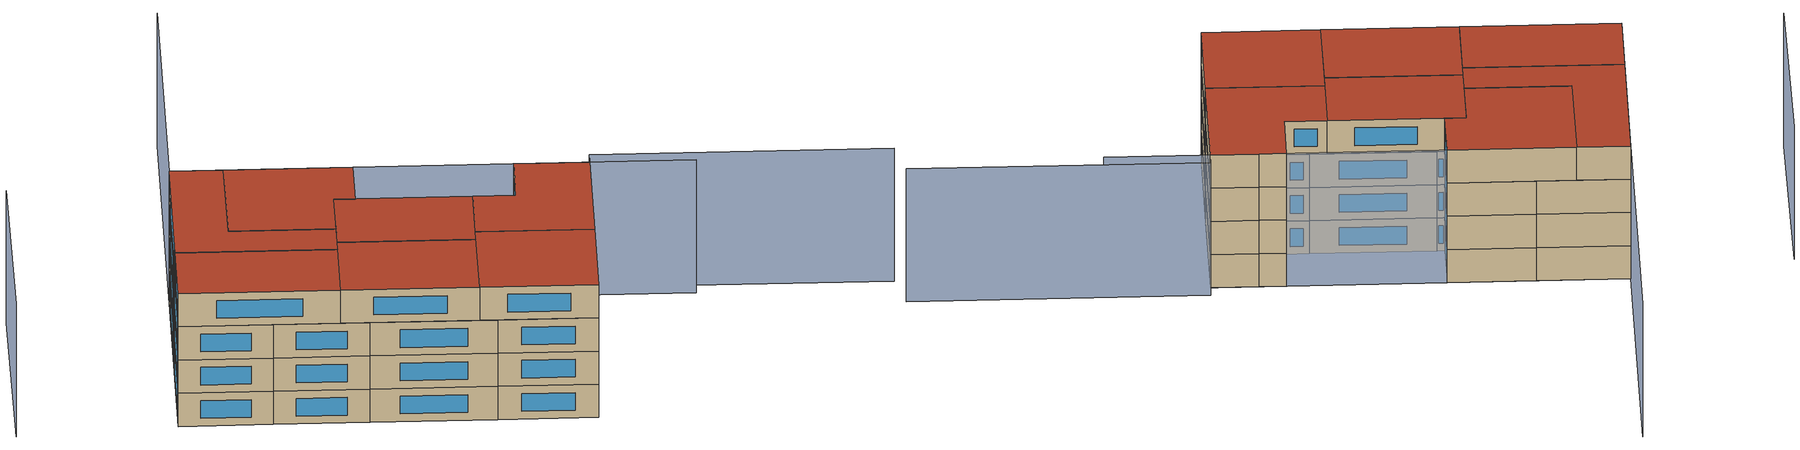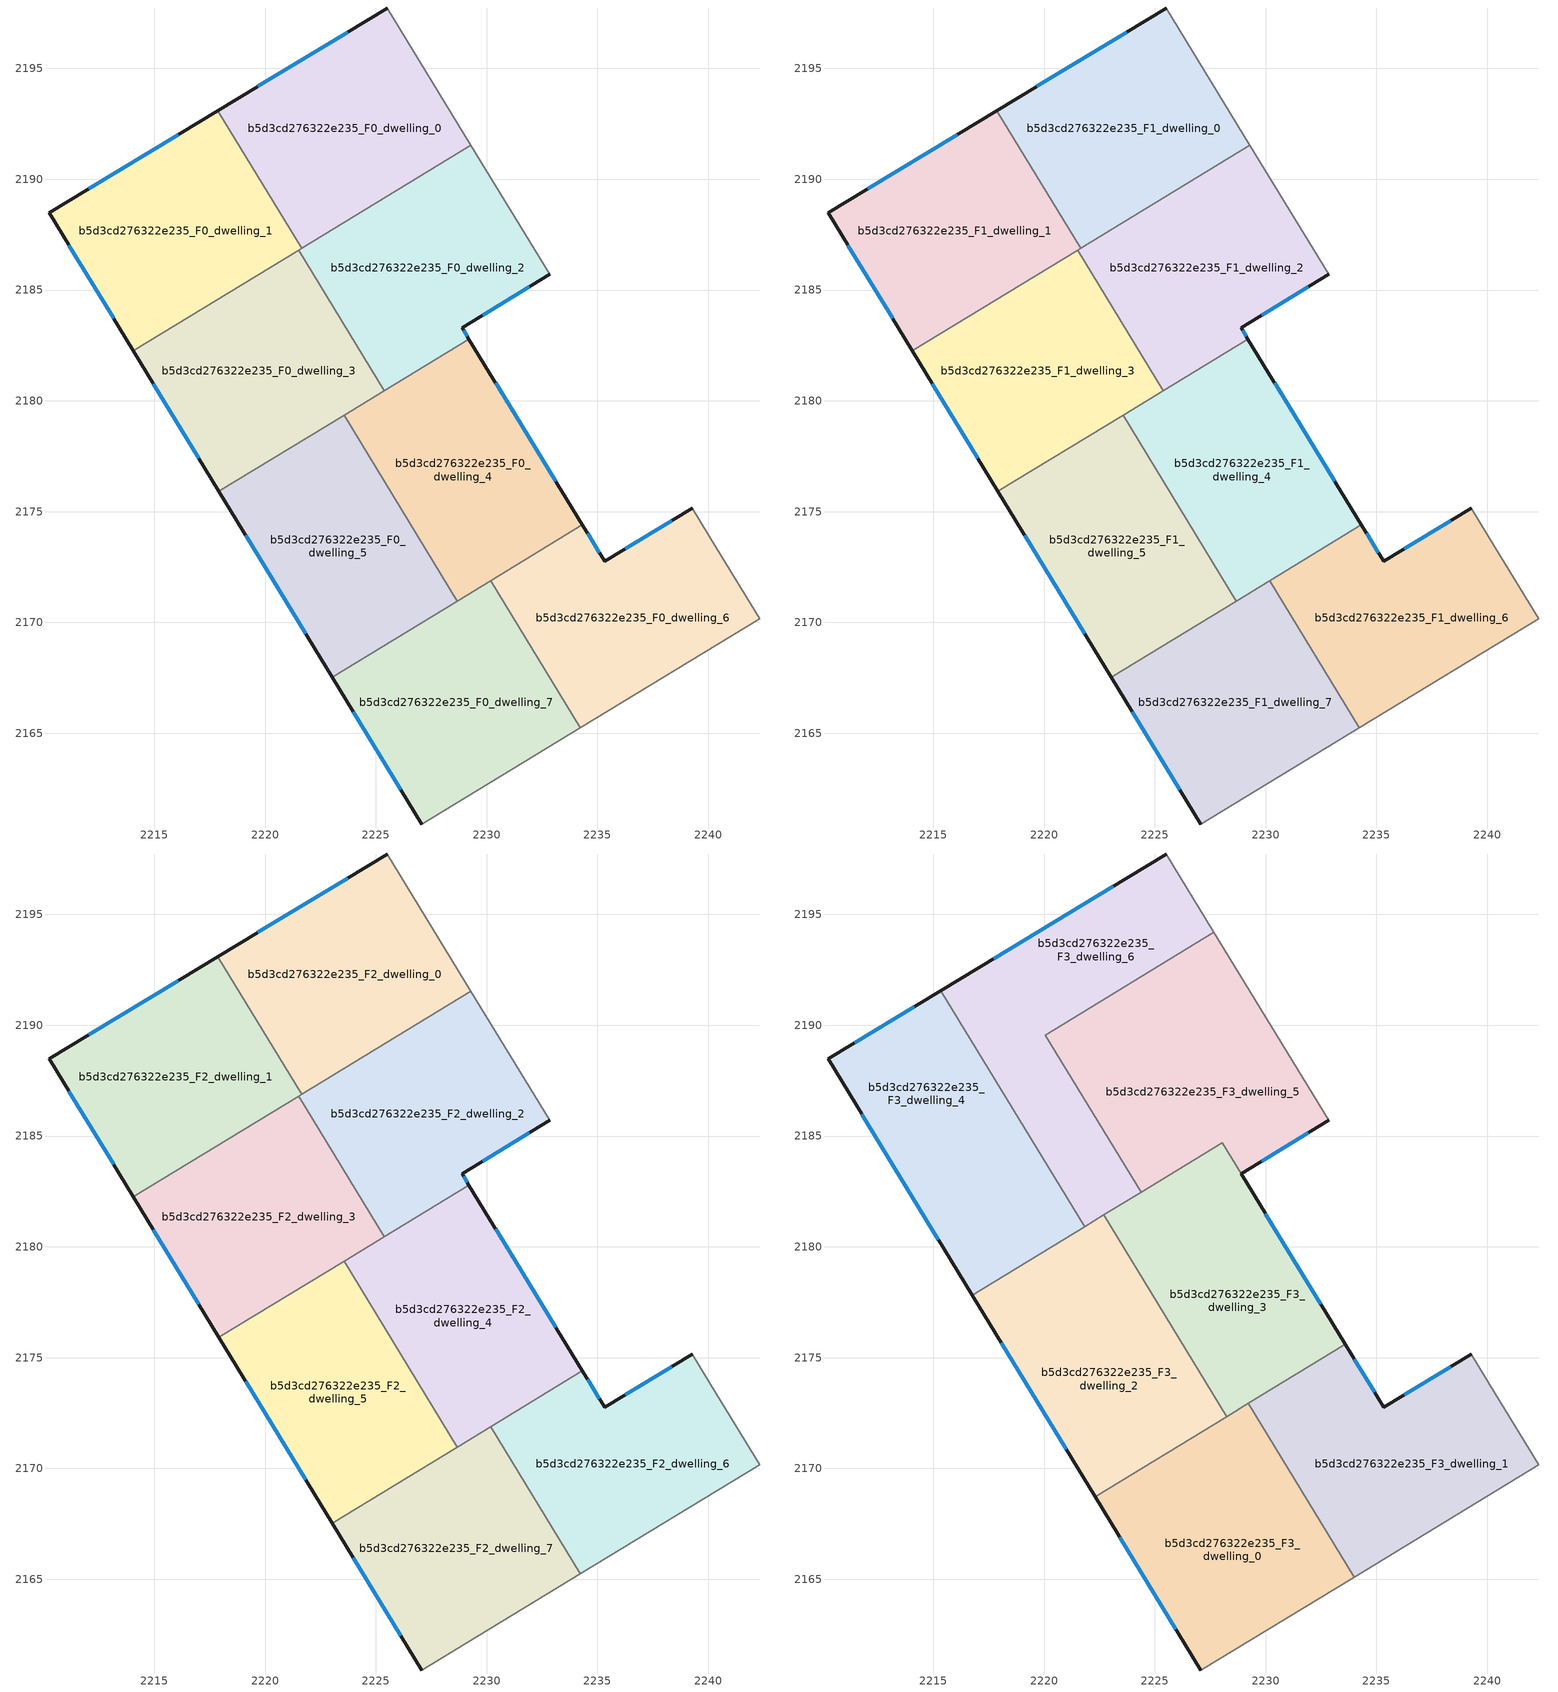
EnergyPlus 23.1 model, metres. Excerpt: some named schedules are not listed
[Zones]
b5d3cd276322e235_F0_dwelling_0
 floor ground (EU_floor_Construction): 2225.52,2197.73 2229.29,2191.54 2221.66,2186.89 2217.88,2193.1 z0
 wall outside (EU_wall_Construction): 2225.52,2197.73 2217.88,2193.1 z0:3
 wall adiabatic (EU_wall_Construction): 2229.29,2191.54 2225.52,2197.73 z0:3
 wall to b5d3cd276322e235_F0_dwelling_1 (EU_wall_Construction): 2217.88,2193.1 2221.66,2186.89 z0:3
 wall to b5d3cd276322e235_F0_dwelling_2 (EU_wall_Construction): 2221.66,2186.89 2229.29,2191.54 z0:3
 window (EU_Window_Construction): 2223.72,2196.64 2219.67,2194.19 z0.7:2.3
b5d3cd276322e235_F0_dwelling_1
 floor ground (EU_floor_Construction): 2217.88,2193.1 2221.66,2186.89 2214.06,2182.25 2210.26,2188.49 z0
 wall outside (EU_wall_Construction): 2217.88,2193.1 2210.26,2188.49 2214.06,2182.25 z0:3
 wall to b5d3cd276322e235_F0_dwelling_3 (EU_wall_Construction): 2214.06,2182.25 2221.52,2186.8 z0:3
 wall to b5d3cd276322e235_F0_dwelling_2 (EU_wall_Construction): 2221.52,2186.8 2221.66,2186.89 z0:3
 window (EU_Window_Construction): 2211.15,2187.02 2213.17,2183.72 / 2216.09,2192.02 2212.05,2189.57 z0.7:2.3
b5d3cd276322e235_F0_dwelling_2
 floor ground (EU_floor_Construction): 2229.29,2191.54 2232.85,2185.7 2228.89,2183.3 2229.21,2182.79 2225.38,2180.46 2221.52,2186.8 z0
 wall outside (EU_wall_Construction): 2229.21,2182.79 2228.89,2183.3 2232.85,2185.7 z0:3
 wall adiabatic (EU_wall_Construction): 2232.85,2185.7 2229.29,2191.54 z0:3
 wall to b5d3cd276322e235_F0_dwelling_3 (EU_wall_Construction): 2221.52,2186.8 2225.38,2180.46 z0:3
 wall to b5d3cd276322e235_F0_dwelling_4 (EU_wall_Construction): 2225.38,2180.46 2229.21,2182.79 z0:3
 window (EU_Window_Construction): 2229.82,2183.86 2231.92,2185.14 / 2229.13,2182.91 2228.96,2183.18 z0.7:2.3
b5d3cd276322e235_F0_dwelling_3
 floor ground (EU_floor_Construction): 2221.52,2186.8 2225.38,2180.46 2217.92,2175.91 2214.06,2182.25 z0
 wall outside (EU_wall_Construction): 2214.06,2182.25 2217.92,2175.91 z0:3
 wall to b5d3cd276322e235_F0_dwelling_5 (EU_wall_Construction): 2217.92,2175.91 2223.57,2179.35 z0:3
 wall to b5d3cd276322e235_F0_dwelling_4 (EU_wall_Construction): 2223.57,2179.35 2225.38,2180.46 z0:3
 window (EU_Window_Construction): 2214.97,2180.76 2217.02,2177.4 z0.7:2.3
b5d3cd276322e235_F0_dwelling_4
 floor ground (EU_floor_Construction): 2229.21,2182.79 2234.32,2174.4 2228.68,2170.96 2223.57,2179.35 z0
 wall outside (EU_wall_Construction): 2234.32,2174.4 2229.21,2182.79 z0:3
 wall to b5d3cd276322e235_F0_dwelling_5 (EU_wall_Construction): 2223.57,2179.35 2228.68,2170.96 z0:3
 wall to b5d3cd276322e235_F0_dwelling_6 (EU_wall_Construction): 2230.18,2171.88 2234.32,2174.4 z0:3
 wall to b5d3cd276322e235_F0_dwelling_7 (EU_wall_Construction): 2228.68,2170.96 2230.18,2171.88 z0:3
 window (EU_Window_Construction): 2233.12,2176.37 2230.41,2180.82 z0.7:2.3
b5d3cd276322e235_F0_dwelling_5
 floor ground (EU_floor_Construction): 2223.57,2179.35 2228.68,2170.96 2223.04,2167.52 2217.92,2175.91 z0
 wall outside (EU_wall_Construction): 2217.92,2175.91 2223.04,2167.52 z0:3
 wall to b5d3cd276322e235_F0_dwelling_7 (EU_wall_Construction): 2223.04,2167.52 2228.68,2170.96 z0:3
 window (EU_Window_Construction): 2219.12,2173.94 2221.84,2169.49 z0.7:2.3
b5d3cd276322e235_F0_dwelling_6
 floor ground (EU_floor_Construction): 2240.37,2173.38 2242.33,2170.16 2234.22,2165.24 2230.18,2171.88 2234.32,2174.4 2235.32,2172.77 2239.28,2175.16 z0
 wall outside (EU_wall_Construction): 2239.28,2175.16 2235.32,2172.77 2234.32,2174.4 z0:3
 wall adiabatic (EU_wall_Construction): 2234.22,2165.24 2242.33,2170.16 2240.37,2173.38 2239.28,2175.16 z0:3
 wall to b5d3cd276322e235_F0_dwelling_7 (EU_wall_Construction): 2230.18,2171.88 2234.22,2165.24 z0:3
 window (EU_Window_Construction): 2235.09,2173.15 2234.56,2174.02 / 2238.35,2174.6 2236.25,2173.33 z0.7:2.3
b5d3cd276322e235_F0_dwelling_7
 floor ground (EU_floor_Construction): 2230.18,2171.88 2234.22,2165.24 2227.07,2160.91 2223.04,2167.52 z0
 wall outside (EU_wall_Construction): 2223.04,2167.52 2227.07,2160.91 z0:3
 wall adiabatic (EU_wall_Construction): 2227.07,2160.91 2234.22,2165.24 z0:3
 window (EU_Window_Construction): 2223.98,2165.97 2226.12,2162.46 z0.7:2.3
b5d3cd276322e235_F1_dwelling_0
 floor to b5d3cd276322e235_F0_dwelling_0 (EU_floor_Construction): 2225.52,2197.73 2229.29,2191.54 2221.66,2186.89 2217.88,2193.1 z3
 wall outside (EU_wall_Construction): 2225.52,2197.73 2217.88,2193.1 z3:6
 wall adiabatic (EU_wall_Construction): 2229.29,2191.54 2225.52,2197.73 z3:6
 wall to b5d3cd276322e235_F1_dwelling_1 (EU_wall_Construction): 2217.88,2193.1 2221.66,2186.89 z3:6
 wall to b5d3cd276322e235_F1_dwelling_2 (EU_wall_Construction): 2221.66,2186.89 2229.29,2191.54 z3:6
 window (EU_Window_Construction): 2223.72,2196.64 2219.67,2194.19 z3.7:5.3
b5d3cd276322e235_F1_dwelling_1
 floor to b5d3cd276322e235_F0_dwelling_1 (EU_floor_Construction): 2217.88,2193.1 2221.66,2186.89 2214.06,2182.25 2210.26,2188.49 z3
 wall outside (EU_wall_Construction): 2217.88,2193.1 2210.26,2188.49 2214.06,2182.25 z3:6
 wall to b5d3cd276322e235_F1_dwelling_3 (EU_wall_Construction): 2214.06,2182.25 2221.52,2186.8 z3:6
 wall to b5d3cd276322e235_F1_dwelling_2 (EU_wall_Construction): 2221.52,2186.8 2221.66,2186.89 z3:6
 window (EU_Window_Construction): 2211.15,2187.02 2213.17,2183.72 / 2216.09,2192.02 2212.05,2189.57 z3.7:5.3
b5d3cd276322e235_F1_dwelling_2
 floor to b5d3cd276322e235_F0_dwelling_2 (EU_floor_Construction): 2229.29,2191.54 2232.85,2185.7 2228.89,2183.3 2229.21,2182.79 2225.38,2180.46 2221.52,2186.8 z3
 wall outside (EU_wall_Construction): 2229.21,2182.79 2228.89,2183.3 2232.85,2185.7 z3:6
 wall adiabatic (EU_wall_Construction): 2232.85,2185.7 2229.29,2191.54 z3:6
 wall to b5d3cd276322e235_F1_dwelling_3 (EU_wall_Construction): 2221.52,2186.8 2225.38,2180.46 z3:6
 wall to b5d3cd276322e235_F1_dwelling_4 (EU_wall_Construction): 2225.38,2180.46 2229.21,2182.79 z3:6
 window (EU_Window_Construction): 2229.82,2183.86 2231.92,2185.14 / 2229.13,2182.91 2228.96,2183.18 z3.7:5.3
b5d3cd276322e235_F1_dwelling_3
 floor to b5d3cd276322e235_F0_dwelling_3 (EU_floor_Construction): 2221.52,2186.8 2225.38,2180.46 2217.92,2175.91 2214.06,2182.25 z3
 wall outside (EU_wall_Construction): 2214.06,2182.25 2217.92,2175.91 z3:6
 wall to b5d3cd276322e235_F1_dwelling_5 (EU_wall_Construction): 2217.92,2175.91 2223.57,2179.35 z3:6
 wall to b5d3cd276322e235_F1_dwelling_4 (EU_wall_Construction): 2223.57,2179.35 2225.38,2180.46 z3:6
 window (EU_Window_Construction): 2214.97,2180.76 2217.02,2177.4 z3.7:5.3
b5d3cd276322e235_F1_dwelling_4
 floor to b5d3cd276322e235_F0_dwelling_4 (EU_floor_Construction): 2229.21,2182.79 2234.32,2174.4 2228.68,2170.96 2223.57,2179.35 z3
 wall outside (EU_wall_Construction): 2234.32,2174.4 2229.21,2182.79 z3:6
 wall to b5d3cd276322e235_F1_dwelling_5 (EU_wall_Construction): 2223.57,2179.35 2228.68,2170.96 z3:6
 wall to b5d3cd276322e235_F1_dwelling_6 (EU_wall_Construction): 2230.18,2171.88 2234.32,2174.4 z3:6
 wall to b5d3cd276322e235_F1_dwelling_7 (EU_wall_Construction): 2228.68,2170.96 2230.18,2171.88 z3:6
 window (EU_Window_Construction): 2233.12,2176.37 2230.41,2180.82 z3.7:5.3
b5d3cd276322e235_F1_dwelling_5
 floor to b5d3cd276322e235_F0_dwelling_5 (EU_floor_Construction): 2223.57,2179.35 2228.68,2170.96 2223.04,2167.52 2217.92,2175.91 z3
 wall outside (EU_wall_Construction): 2217.92,2175.91 2223.04,2167.52 z3:6
 wall to b5d3cd276322e235_F1_dwelling_7 (EU_wall_Construction): 2223.04,2167.52 2228.68,2170.96 z3:6
 window (EU_Window_Construction): 2219.12,2173.94 2221.84,2169.49 z3.7:5.3
b5d3cd276322e235_F1_dwelling_6
 floor to b5d3cd276322e235_F0_dwelling_6 (EU_floor_Construction): 2240.37,2173.38 2242.33,2170.16 2234.22,2165.24 2230.18,2171.88 2234.32,2174.4 2235.32,2172.77 2239.28,2175.16 z3
 wall outside (EU_wall_Construction): 2239.28,2175.16 2235.32,2172.77 2234.32,2174.4 z3:6
 wall adiabatic (EU_wall_Construction): 2234.22,2165.24 2242.33,2170.16 2240.37,2173.38 2239.28,2175.16 z3:6
 wall to b5d3cd276322e235_F1_dwelling_7 (EU_wall_Construction): 2230.18,2171.88 2234.22,2165.24 z3:6
 window (EU_Window_Construction): 2235.09,2173.15 2234.56,2174.02 / 2238.35,2174.6 2236.25,2173.33 z3.7:5.3
b5d3cd276322e235_F1_dwelling_7
 floor to b5d3cd276322e235_F0_dwelling_7 (EU_floor_Construction): 2230.18,2171.88 2234.22,2165.24 2227.07,2160.91 2223.04,2167.52 z3
 wall outside (EU_wall_Construction): 2223.04,2167.52 2227.07,2160.91 z3:6
 wall adiabatic (EU_wall_Construction): 2227.07,2160.91 2234.22,2165.24 z3:6
 window (EU_Window_Construction): 2223.98,2165.97 2226.12,2162.46 z3.7:5.3
b5d3cd276322e235_F2_dwelling_0
 floor to b5d3cd276322e235_F1_dwelling_0 (EU_floor_Construction): 2225.52,2197.73 2229.29,2191.54 2221.66,2186.89 2217.88,2193.1 z6
 wall outside (EU_wall_Construction): 2225.52,2197.73 2217.88,2193.1 z6:9
 wall adiabatic (EU_wall_Construction): 2229.29,2191.54 2225.52,2197.73 z6:9
 wall to b5d3cd276322e235_F2_dwelling_1 (EU_wall_Construction): 2217.88,2193.1 2221.66,2186.89 z6:9
 wall to b5d3cd276322e235_F2_dwelling_2 (EU_wall_Construction): 2221.66,2186.89 2229.29,2191.54 z6:9
 window (EU_Window_Construction): 2223.72,2196.64 2219.67,2194.19 z6.7:8.3
b5d3cd276322e235_F2_dwelling_1
 floor to b5d3cd276322e235_F1_dwelling_1 (EU_floor_Construction): 2217.88,2193.1 2221.66,2186.89 2214.06,2182.25 2210.26,2188.49 z6
 wall outside (EU_wall_Construction): 2217.88,2193.1 2210.26,2188.49 2214.06,2182.25 z6:9
 wall to b5d3cd276322e235_F2_dwelling_3 (EU_wall_Construction): 2214.06,2182.25 2221.52,2186.8 z6:9
 wall to b5d3cd276322e235_F2_dwelling_2 (EU_wall_Construction): 2221.52,2186.8 2221.66,2186.89 z6:9
 window (EU_Window_Construction): 2211.15,2187.02 2213.17,2183.72 / 2216.09,2192.02 2212.05,2189.57 z6.7:8.3
b5d3cd276322e235_F2_dwelling_2
 floor to b5d3cd276322e235_F1_dwelling_2 (EU_floor_Construction): 2229.29,2191.54 2232.85,2185.7 2228.89,2183.3 2229.21,2182.79 2225.38,2180.46 2221.52,2186.8 z6
 wall outside (EU_wall_Construction): 2229.21,2182.79 2228.89,2183.3 2232.85,2185.7 z6:9
 wall adiabatic (EU_wall_Construction): 2232.85,2185.7 2229.29,2191.54 z6:9
 wall to b5d3cd276322e235_F2_dwelling_3 (EU_wall_Construction): 2221.52,2186.8 2225.38,2180.46 z6:9
 wall to b5d3cd276322e235_F2_dwelling_4 (EU_wall_Construction): 2225.38,2180.46 2229.21,2182.79 z6:9
 window (EU_Window_Construction): 2229.82,2183.86 2231.92,2185.14 / 2229.13,2182.91 2228.96,2183.18 z6.7:8.3
 ceiling adiabatic (EU_roof_Construction): 2224.38,2182.46 2221.68,2186.9 2221.52,2186.8 2224.22,2182.36 z9
b5d3cd276322e235_F2_dwelling_3
 floor to b5d3cd276322e235_F1_dwelling_3 (EU_floor_Construction): 2221.52,2186.8 2225.38,2180.46 2217.92,2175.91 2214.06,2182.25 z6
 wall outside (EU_wall_Construction): 2214.06,2182.25 2217.92,2175.91 z6:9
 wall to b5d3cd276322e235_F2_dwelling_5 (EU_wall_Construction): 2217.92,2175.91 2223.57,2179.35 z6:9
 wall to b5d3cd276322e235_F2_dwelling_4 (EU_wall_Construction): 2223.57,2179.35 2225.38,2180.46 z6:9
 window (EU_Window_Construction): 2214.97,2180.76 2217.02,2177.4 z6.7:8.3
 ceiling adiabatic (EU_roof_Construction): 2224.22,2182.36 2221.52,2186.8 2219.13,2185.34 2221.83,2180.91 z9
b5d3cd276322e235_F2_dwelling_4
 floor to b5d3cd276322e235_F1_dwelling_4 (EU_floor_Construction): 2229.21,2182.79 2234.32,2174.4 2228.68,2170.96 2223.57,2179.35 z6
 wall outside (EU_wall_Construction): 2234.32,2174.4 2229.21,2182.79 z6:9
 wall to b5d3cd276322e235_F2_dwelling_5 (EU_wall_Construction): 2223.57,2179.35 2228.68,2170.96 z6:9
 wall to b5d3cd276322e235_F2_dwelling_6 (EU_wall_Construction): 2230.18,2171.88 2234.32,2174.4 z6:9
 wall to b5d3cd276322e235_F2_dwelling_7 (EU_wall_Construction): 2228.68,2170.96 2230.18,2171.88 z6:9
 window (EU_Window_Construction): 2233.12,2176.37 2230.41,2180.82 z6.7:8.3
b5d3cd276322e235_F2_dwelling_5
 floor to b5d3cd276322e235_F1_dwelling_5 (EU_floor_Construction): 2223.57,2179.35 2228.68,2170.96 2223.04,2167.52 2217.92,2175.91 z6
 wall outside (EU_wall_Construction): 2217.92,2175.91 2223.04,2167.52 z6:9
 wall to b5d3cd276322e235_F2_dwelling_7 (EU_wall_Construction): 2223.04,2167.52 2228.68,2170.96 z6:9
 window (EU_Window_Construction): 2219.12,2173.94 2221.84,2169.49 z6.7:8.3
b5d3cd276322e235_F2_dwelling_6
 floor to b5d3cd276322e235_F1_dwelling_6 (EU_floor_Construction): 2240.37,2173.38 2242.33,2170.16 2234.22,2165.24 2230.18,2171.88 2234.32,2174.4 2235.32,2172.77 2239.28,2175.16 z6
 wall outside (EU_wall_Construction): 2239.28,2175.16 2235.32,2172.77 2234.32,2174.4 z6:9
 wall adiabatic (EU_wall_Construction): 2234.22,2165.24 2242.33,2170.16 2240.37,2173.38 2239.28,2175.16 z6:9
 wall to b5d3cd276322e235_F2_dwelling_7 (EU_wall_Construction): 2230.18,2171.88 2234.22,2165.24 z6:9
 window (EU_Window_Construction): 2235.09,2173.15 2234.56,2174.02 / 2238.35,2174.6 2236.25,2173.33 z6.7:8.3
b5d3cd276322e235_F2_dwelling_7
 floor to b5d3cd276322e235_F1_dwelling_7 (EU_floor_Construction): 2230.18,2171.88 2234.22,2165.24 2227.07,2160.91 2223.04,2167.52 z6
 wall outside (EU_wall_Construction): 2223.04,2167.52 2227.07,2160.91 z6:9
 wall adiabatic (EU_wall_Construction): 2227.07,2160.91 2234.22,2165.24 z6:9
 window (EU_Window_Construction): 2223.98,2165.97 2226.12,2162.46 z6.7:8.3
b5d3cd276322e235_F3_dwelling_0
 floor to b5d3cd276322e235_F2_dwelling_7 (EU_floor_Construction): 2229.95,2171.74 2233.99,2165.1 2227.07,2160.91 2223.04,2167.52 z9
 floor to b5d3cd276322e235_F2_dwelling_5 (EU_floor_Construction): 2227.95,2172.16 2228.68,2170.96 2223.04,2167.52 2222.31,2168.72 z9
 floor to b5d3cd276322e235_F2_dwelling_4 (EU_floor_Construction): 2229.22,2172.93 2229.95,2171.74 2228.68,2170.96 2227.95,2172.16 z9
 wall outside (EU_wall_Construction): 2222.31,2168.72 2227.07,2160.91 z9:12
 wall to b5d3cd276322e235_F3_dwelling_1 (EU_wall_Construction): 2233.99,2165.1 2229.22,2172.93 z9:12
 wall adiabatic (EU_wall_Construction): 2227.07,2160.91 2233.99,2165.1 z9:12
 wall to b5d3cd276322e235_F3_dwelling_2 (EU_wall_Construction): 2228.25,2172.34 2222.31,2168.72 z9:12
 wall to b5d3cd276322e235_F3_dwelling_3 (EU_wall_Construction): 2229.22,2172.93 2228.25,2172.34 z9:12
 window (EU_Window_Construction): 2223.43,2166.89 2225.95,2162.74 z9.7:11.3
 roof outside (EU_roof_Construction): 2233.99,2165.1 2229.22,2172.93 2222.31,2168.72 2227.07,2160.91 z12
b5d3cd276322e235_F3_dwelling_1
 floor to b5d3cd276322e235_F2_dwelling_6 (EU_floor_Construction): 2240.37,2173.38 2242.33,2170.16 2234.22,2165.24 2230.18,2171.88 2234.32,2174.4 2235.32,2172.77 2239.28,2175.16 z9
 floor to b5d3cd276322e235_F2_dwelling_7 (EU_floor_Construction): 2230.18,2171.88 2234.22,2165.24 2233.99,2165.1 2229.95,2171.74 z9
 floor to b5d3cd276322e235_F2_dwelling_4 (EU_floor_Construction): 2233.59,2175.6 2234.32,2174.4 2229.95,2171.74 2229.22,2172.93 z9
 wall outside (EU_wall_Construction): 2239.28,2175.16 2235.32,2172.77 2233.59,2175.6 z9:12
 wall adiabatic (EU_wall_Construction): 2233.99,2165.1 2242.33,2170.16 2240.37,2173.38 2239.28,2175.16 z9:12
 wall to b5d3cd276322e235_F3_dwelling_3 (EU_wall_Construction): 2233.59,2175.6 2229.22,2172.93 z9:12
 window (EU_Window_Construction): 2234.91,2173.43 2234,2174.93 / 2238.35,2174.6 2236.25,2173.33 z9.7:11.3
 roof outside (EU_roof_Construction): 2242.33,2170.16 2240.37,2173.38 2239.28,2175.16 2235.32,2172.77 2233.59,2175.6 2229.22,2172.93 2233.99,2165.1 z12
b5d3cd276322e235_F3_dwelling_2
 floor to b5d3cd276322e235_F2_dwelling_5 (EU_floor_Construction): 2223.57,2179.35 2227.95,2172.16 2222.31,2168.72 2217.92,2175.91 z9
 floor to b5d3cd276322e235_F2_dwelling_3 (EU_floor_Construction): 2222.71,2181.44 2223.87,2179.53 2217.92,2175.91 2216.76,2177.82 z9
 floor to b5d3cd276322e235_F2_dwelling_4 (EU_floor_Construction): 2223.87,2179.53 2228.25,2172.34 2227.95,2172.16 2223.57,2179.35 z9
 wall outside (EU_wall_Construction): 2216.76,2177.82 2222.31,2168.72 z9:12
 wall to b5d3cd276322e235_F3_dwelling_3 (EU_wall_Construction): 2228.25,2172.34 2222.71,2181.44 z9:12
 wall to b5d3cd276322e235_F3_dwelling_4 (EU_wall_Construction): 2221.83,2180.91 2216.76,2177.82 z9:12
 wall to b5d3cd276322e235_F3_dwelling_6 (EU_wall_Construction): 2222.71,2181.44 2221.83,2180.91 z9:12
 window (EU_Window_Construction): 2218.06,2175.68 2221,2170.86 z9.7:11.3
 roof outside (EU_roof_Construction): 2228.25,2172.34 2222.71,2181.44 2216.76,2177.82 2222.31,2168.72 z12
b5d3cd276322e235_F3_dwelling_3
 floor to b5d3cd276322e235_F2_dwelling_4 (EU_floor_Construction): 2229.2,2182.79 2233.59,2175.6 2228.25,2172.34 2223.87,2179.53 z9
 floor to b5d3cd276322e235_F2_dwelling_2 (EU_floor_Construction): 2228.04,2184.69 2229.2,2182.79 2225.38,2180.46 2224.22,2182.36 z9
 floor to b5d3cd276322e235_F2_dwelling_3 (EU_floor_Construction): 2224.22,2182.36 2225.38,2180.46 2223.87,2179.53 2222.71,2181.44 z9
 wall outside (EU_wall_Construction): 2233.59,2175.6 2228.89,2183.3 z9:12
 wall to b5d3cd276322e235_F3_dwelling_5 (EU_wall_Construction): 2228.89,2183.3 2228.04,2184.69 2224.38,2182.46 z9:12
 wall to b5d3cd276322e235_F3_dwelling_6 (EU_wall_Construction): 2224.38,2182.46 2222.71,2181.44 z9:12
 window (EU_Window_Construction): 2232.49,2177.41 2229.99,2181.49 z9.7:11.3
 roof outside (EU_roof_Construction): 2233.59,2175.6 2228.04,2184.69 2222.71,2181.44 2228.25,2172.34 z12
b5d3cd276322e235_F3_dwelling_4
 floor to b5d3cd276322e235_F2_dwelling_1 (EU_floor_Construction): 2215.34,2191.56 2219.13,2185.34 2214.06,2182.25 2210.26,2188.49 z9
 floor to b5d3cd276322e235_F2_dwelling_3 (EU_floor_Construction): 2219.13,2185.34 2221.83,2180.91 2216.76,2177.82 2214.06,2182.25 z9
 wall outside (EU_wall_Construction): 2215.34,2191.56 2210.26,2188.49 2216.76,2177.82 z9:12
 wall to b5d3cd276322e235_F3_dwelling_6 (EU_wall_Construction): 2221.83,2180.91 2215.34,2191.56 z9:12
 window (EU_Window_Construction): 2214.15,2190.84 2211.45,2189.21 / 2211.79,2185.98 2215.23,2180.32 z9.7:11.3
 roof outside (EU_roof_Construction): 2221.83,2180.91 2215.34,2191.56 2210.26,2188.49 2216.76,2177.82 z12
b5d3cd276322e235_F3_dwelling_5
 floor to b5d3cd276322e235_F2_dwelling_2 (EU_floor_Construction): 2229.29,2191.54 2232.85,2185.7 2228.89,2183.3 2228.04,2184.69 2224.38,2182.46 2221.68,2186.9 z9
 floor to b5d3cd276322e235_F2_dwelling_0 (EU_floor_Construction): 2227.67,2194.2 2229.29,2191.54 2221.68,2186.9 2220.05,2189.56 z9
 wall outside (EU_wall_Construction): 2228.89,2183.3 2232.85,2185.7 z9:12
 wall to b5d3cd276322e235_F3_dwelling_6 (EU_wall_Construction): 2227.67,2194.2 2220.05,2189.56 2224.38,2182.46 z9:12
 wall adiabatic (EU_wall_Construction): 2232.85,2185.7 2227.67,2194.2 z9:12
 window (EU_Window_Construction): 2229.82,2183.86 2231.92,2185.14 z9.7:11.3
 roof outside (EU_roof_Construction): 2232.85,2185.7 2227.67,2194.2 2220.05,2189.56 2224.38,2182.46 2228.04,2184.69 2228.89,2183.3 z12
b5d3cd276322e235_F3_dwelling_6
 floor to b5d3cd276322e235_F2_dwelling_0 (EU_floor_Construction): 2225.52,2197.73 2227.67,2194.2 2220.05,2189.56 2221.68,2186.9 2221.66,2186.89 2217.88,2193.1 z9
 floor to b5d3cd276322e235_F2_dwelling_1 (EU_floor_Construction): 2217.88,2193.1 2221.66,2186.89 2219.13,2185.34 2215.34,2191.56 z9
 floor adiabatic (EU_floor_Construction): 2221.68,2186.9 2224.38,2182.46 2221.83,2180.91 2219.13,2185.34 z9
 wall outside (EU_wall_Construction): 2225.52,2197.73 2215.34,2191.56 z9:12
 wall adiabatic (EU_wall_Construction): 2227.67,2194.2 2225.52,2197.73 z9:12
 window (EU_Window_Construction): 2223.13,2196.28 2217.73,2193.01 z9.7:11.3
 roof outside (EU_roof_Construction): 2224.38,2182.46 2220.05,2189.56 2227.67,2194.2 2225.52,2197.73 2215.34,2191.56 2221.83,2180.91 z12
shading: 2227.07,2160.91 2243.26,2170.72 / 2243.26,2170.72 2255.39,2150.7 / 2246.58,2163.17 2225.52,2197.73 / 2225.52,2197.73 2245.15,2209.69 / 2216.95,2207.33 2202.92,2198.66 z0:12
[Building]
EU S2 Campaign: North Axis=0; Terrain=City; Solar Distribution=FullExterior
[Site:Location]
Budapest.Ferenc.Liszt.Intl.AP: Latitude=47.437; Longitude=19.256; Time Zone=1; Elevation=185
[SizingPeriod:WeatherFileDays]
AnnualSizingPeriod: Begin Month=1; Begin Day of Month=1; End Month=12; End Day of Month=31; Day of Week for Start Day=Monday; Use Weather File Daylight Saving Period=No; Use Weather File Rain and Snow Indicators=No
[MATERIAL]
EU_InternalMass_Material: Roughness=MediumRough; Thickness=0.1; Conductivity=1; Density=1800; Specific Heat=900; Thermal Absorptance=0.9; Solar Absorptance=0.7; Visible Absorptance=0.7
[MATERIAL:NOMASS] Roughness=MediumRough; Thermal Absorptance=0.9; Solar Absorptance=0.7; Visible Absorptance=0.7
Name | Thermal Resistance
EU_wall_NoMass | 0.832559
EU_roof_NoMass | 1.39638
EU_floor_NoMass | 0.872794
[WINDOWMATERIAL:SIMPLEGLAZINGSYSTEM]
EU_Window_SimpleGlazing: UFactor=2.79869; Solar Heat Gain Coefficient=0.75; Visible Transmittance=0.75
[CONSTRUCTION]
EU_wall_Construction: EU_wall_NoMass
EU_roof_Construction: EU_roof_NoMass
EU_floor_Construction: EU_floor_NoMass
EU_Window_Construction: EU_Window_SimpleGlazing
EU_InternalMass_Construction: EU_InternalMass_Material
[ZONE] Type=1; Multiplier=1; Ceiling Height=autocalculate; Floor Area=autocalculate; Part of Total Floor Area=Yes
Name | Volume
b5d3cd276322e235_F0_dwelling_0; b5d3cd276322e235_F1_dwelling_0; b5d3cd276322e235_F2_dwelling_0 | 194.706
b5d3cd276322e235_F3_dwelling_0 | 222.479
b5d3cd276322e235_F0_dwelling_1; b5d3cd276322e235_F1_dwelling_1; b5d3cd276322e235_F2_dwelling_1 | 194.693
b5d3cd276322e235_F3_dwelling_1 | 222.48
b5d3cd276322e235_F0_dwelling_2; b5d3cd276322e235_F1_dwelling_2; b5d3cd276322e235_F2_dwelling_2 | 194.658
b5d3cd276322e235_F3_dwelling_2 | 222.513
b5d3cd276322e235_F0_dwelling_3; b5d3cd276322e235_F1_dwelling_3; b5d3cd276322e235_F2_dwelling_3 | 194.656
b5d3cd276322e235_F3_dwelling_3 | 199.763
b5d3cd276322e235_F0_dwelling_4; b5d3cd276322e235_F1_dwelling_4; b5d3cd276322e235_F2_dwelling_4 | 194.672
b5d3cd276322e235_F3_dwelling_4 | 222.476
b5d3cd276322e235_F0_dwelling_5; b5d3cd276322e235_F1_dwelling_5; b5d3cd276322e235_F2_dwelling_5 | 194.709
b5d3cd276322e235_F3_dwelling_5 | 245.249
b5d3cd276322e235_F0_dwelling_6; b5d3cd276322e235_F1_dwelling_6; b5d3cd276322e235_F2_dwelling_6 | 194.676
b5d3cd276322e235_F3_dwelling_6 | 222.494
b5d3cd276322e235_F0_dwelling_7; b5d3cd276322e235_F1_dwelling_7; b5d3cd276322e235_F2_dwelling_7 | 194.685
[INTERNALMASS] Construction=EU_InternalMass_Construction
Name | Zone or ZoneList | Surface Area
b5d3cd276322e235_F0_dwelling_0_EU_InternalMass | b5d3cd276322e235_F0_dwelling_0 | 64.9017
b5d3cd276322e235_F0_dwelling_1_EU_InternalMass | b5d3cd276322e235_F0_dwelling_1 | 64.8978
b5d3cd276322e235_F0_dwelling_2_EU_InternalMass | b5d3cd276322e235_F0_dwelling_2 | 64.886
b5d3cd276322e235_F0_dwelling_3_EU_InternalMass | b5d3cd276322e235_F0_dwelling_3 | 64.8855
b5d3cd276322e235_F0_dwelling_4_EU_InternalMass | b5d3cd276322e235_F0_dwelling_4 | 64.8905
b5d3cd276322e235_F0_dwelling_5_EU_InternalMass | b5d3cd276322e235_F0_dwelling_5 | 64.9031
b5d3cd276322e235_F0_dwelling_6_EU_InternalMass | b5d3cd276322e235_F0_dwelling_6 | 64.8918
b5d3cd276322e235_F0_dwelling_7_EU_InternalMass | b5d3cd276322e235_F0_dwelling_7 | 64.8952
b5d3cd276322e235_F1_dwelling_0_EU_InternalMass | b5d3cd276322e235_F1_dwelling_0 | 64.9017
b5d3cd276322e235_F1_dwelling_1_EU_InternalMass | b5d3cd276322e235_F1_dwelling_1 | 64.8978
b5d3cd276322e235_F1_dwelling_2_EU_InternalMass | b5d3cd276322e235_F1_dwelling_2 | 64.886
b5d3cd276322e235_F1_dwelling_3_EU_InternalMass | b5d3cd276322e235_F1_dwelling_3 | 64.8855
b5d3cd276322e235_F1_dwelling_4_EU_InternalMass | b5d3cd276322e235_F1_dwelling_4 | 64.8905
b5d3cd276322e235_F1_dwelling_5_EU_InternalMass | b5d3cd276322e235_F1_dwelling_5 | 64.9031
b5d3cd276322e235_F1_dwelling_6_EU_InternalMass | b5d3cd276322e235_F1_dwelling_6 | 64.8918
b5d3cd276322e235_F1_dwelling_7_EU_InternalMass | b5d3cd276322e235_F1_dwelling_7 | 64.8952
b5d3cd276322e235_F2_dwelling_0_EU_InternalMass | b5d3cd276322e235_F2_dwelling_0 | 64.9017
b5d3cd276322e235_F2_dwelling_1_EU_InternalMass | b5d3cd276322e235_F2_dwelling_1 | 64.8978
b5d3cd276322e235_F2_dwelling_2_EU_InternalMass | b5d3cd276322e235_F2_dwelling_2 | 64.886
b5d3cd276322e235_F2_dwelling_3_EU_InternalMass | b5d3cd276322e235_F2_dwelling_3 | 64.8855
b5d3cd276322e235_F2_dwelling_4_EU_InternalMass | b5d3cd276322e235_F2_dwelling_4 | 64.8905
b5d3cd276322e235_F2_dwelling_5_EU_InternalMass | b5d3cd276322e235_F2_dwelling_5 | 64.9031
b5d3cd276322e235_F2_dwelling_6_EU_InternalMass | b5d3cd276322e235_F2_dwelling_6 | 64.8918
b5d3cd276322e235_F2_dwelling_7_EU_InternalMass | b5d3cd276322e235_F2_dwelling_7 | 64.8952
b5d3cd276322e235_F3_dwelling_0_EU_InternalMass | b5d3cd276322e235_F3_dwelling_0 | 74.1588
b5d3cd276322e235_F3_dwelling_1_EU_InternalMass | b5d3cd276322e235_F3_dwelling_1 | 74.1604
b5d3cd276322e235_F3_dwelling_2_EU_InternalMass | b5d3cd276322e235_F3_dwelling_2 | 74.1699
b5d3cd276322e235_F3_dwelling_3_EU_InternalMass | b5d3cd276322e235_F3_dwelling_3 | 66.5865
b5d3cd276322e235_F3_dwelling_4_EU_InternalMass | b5d3cd276322e235_F3_dwelling_4 | 74.1588
b5d3cd276322e235_F3_dwelling_5_EU_InternalMass | b5d3cd276322e235_F3_dwelling_5 | 81.75
b5d3cd276322e235_F3_dwelling_6_EU_InternalMass | b5d3cd276322e235_F3_dwelling_6 | 74.1644
[OTHEREQUIPMENT] Fuel Type=Electricity; Design Level Calculation Method=Watts/Area; Power per Zone Floor Area=1; Fraction Latent=0; Fraction Radiant=0; Fraction Lost=0; Carbon Dioxide Generation Rate=0; EndUse Subcategory=EU_Step8_InternalGains
Name | Zone or ZoneList or Space or SpaceList | Schedule
EU_Step8_InternalGain_b5d3cd276322e235_F0_dwelling_0_f000 | b5d3cd276322e235_F0_dwelling_0 | EU_Step8_GainSchedule_b5d3cd276322e235_F0_dwelling_0_f000
EU_Step8_InternalGain_b5d3cd276322e235_F0_dwelling_1_f000 | b5d3cd276322e235_F0_dwelling_1 | EU_Step8_GainSchedule_b5d3cd276322e235_F0_dwelling_1_f000
EU_Step8_InternalGain_b5d3cd276322e235_F0_dwelling_2_f000 | b5d3cd276322e235_F0_dwelling_2 | EU_Step8_GainSchedule_b5d3cd276322e235_F0_dwelling_2_f000
EU_Step8_InternalGain_b5d3cd276322e235_F0_dwelling_3_f000 | b5d3cd276322e235_F0_dwelling_3 | EU_Step8_GainSchedule_b5d3cd276322e235_F0_dwelling_3_f000
EU_Step8_InternalGain_b5d3cd276322e235_F0_dwelling_4_f000 | b5d3cd276322e235_F0_dwelling_4 | EU_Step8_GainSchedule_b5d3cd276322e235_F0_dwelling_4_f000
EU_Step8_InternalGain_b5d3cd276322e235_F0_dwelling_5_f000 | b5d3cd276322e235_F0_dwelling_5 | EU_Step8_GainSchedule_b5d3cd276322e235_F0_dwelling_5_f000
EU_Step8_InternalGain_b5d3cd276322e235_F0_dwelling_6_f000 | b5d3cd276322e235_F0_dwelling_6 | EU_Step8_GainSchedule_b5d3cd276322e235_F0_dwelling_6_f000
EU_Step8_InternalGain_b5d3cd276322e235_F0_dwelling_7_f000 | b5d3cd276322e235_F0_dwelling_7 | EU_Step8_GainSchedule_b5d3cd276322e235_F0_dwelling_7_f000
EU_Step8_InternalGain_b5d3cd276322e235_F1_dwelling_0_f000 | b5d3cd276322e235_F1_dwelling_0 | EU_Step8_GainSchedule_b5d3cd276322e235_F1_dwelling_0_f000
EU_Step8_InternalGain_b5d3cd276322e235_F1_dwelling_1_f000 | b5d3cd276322e235_F1_dwelling_1 | EU_Step8_GainSchedule_b5d3cd276322e235_F1_dwelling_1_f000
EU_Step8_InternalGain_b5d3cd276322e235_F1_dwelling_2_f000 | b5d3cd276322e235_F1_dwelling_2 | EU_Step8_GainSchedule_b5d3cd276322e235_F1_dwelling_2_f000
EU_Step8_InternalGain_b5d3cd276322e235_F1_dwelling_3_f000 | b5d3cd276322e235_F1_dwelling_3 | EU_Step8_GainSchedule_b5d3cd276322e235_F1_dwelling_3_f000
EU_Step8_InternalGain_b5d3cd276322e235_F1_dwelling_4_f000 | b5d3cd276322e235_F1_dwelling_4 | EU_Step8_GainSchedule_b5d3cd276322e235_F1_dwelling_4_f000
EU_Step8_InternalGain_b5d3cd276322e235_F1_dwelling_5_f000 | b5d3cd276322e235_F1_dwelling_5 | EU_Step8_GainSchedule_b5d3cd276322e235_F1_dwelling_5_f000
EU_Step8_InternalGain_b5d3cd276322e235_F1_dwelling_6_f000 | b5d3cd276322e235_F1_dwelling_6 | EU_Step8_GainSchedule_b5d3cd276322e235_F1_dwelling_6_f000
EU_Step8_InternalGain_b5d3cd276322e235_F1_dwelling_7_f000 | b5d3cd276322e235_F1_dwelling_7 | EU_Step8_GainSchedule_b5d3cd276322e235_F1_dwelling_7_f000
EU_Step8_InternalGain_b5d3cd276322e235_F2_dwelling_0_f000 | b5d3cd276322e235_F2_dwelling_0 | EU_Step8_GainSchedule_b5d3cd276322e235_F2_dwelling_0_f000
EU_Step8_InternalGain_b5d3cd276322e235_F2_dwelling_1_f000 | b5d3cd276322e235_F2_dwelling_1 | EU_Step8_GainSchedule_b5d3cd276322e235_F2_dwelling_1_f000
EU_Step8_InternalGain_b5d3cd276322e235_F2_dwelling_2_f000 | b5d3cd276322e235_F2_dwelling_2 | EU_Step8_GainSchedule_b5d3cd276322e235_F2_dwelling_2_f000
EU_Step8_InternalGain_b5d3cd276322e235_F2_dwelling_3_f000 | b5d3cd276322e235_F2_dwelling_3 | EU_Step8_GainSchedule_b5d3cd276322e235_F2_dwelling_3_f000
EU_Step8_InternalGain_b5d3cd276322e235_F2_dwelling_4_f000 | b5d3cd276322e235_F2_dwelling_4 | EU_Step8_GainSchedule_b5d3cd276322e235_F2_dwelling_4_f000
EU_Step8_InternalGain_b5d3cd276322e235_F2_dwelling_5_f000 | b5d3cd276322e235_F2_dwelling_5 | EU_Step8_GainSchedule_b5d3cd276322e235_F2_dwelling_5_f000
EU_Step8_InternalGain_b5d3cd276322e235_F2_dwelling_6_f000 | b5d3cd276322e235_F2_dwelling_6 | EU_Step8_GainSchedule_b5d3cd276322e235_F2_dwelling_6_f000
EU_Step8_InternalGain_b5d3cd276322e235_F2_dwelling_7_f000 | b5d3cd276322e235_F2_dwelling_7 | EU_Step8_GainSchedule_b5d3cd276322e235_F2_dwelling_7_f000
EU_Step8_InternalGain_b5d3cd276322e235_F3_dwelling_0_f000 | b5d3cd276322e235_F3_dwelling_0 | EU_Step8_GainSchedule_b5d3cd276322e235_F3_dwelling_0_f000
EU_Step8_InternalGain_b5d3cd276322e235_F3_dwelling_1_f000 | b5d3cd276322e235_F3_dwelling_1 | EU_Step8_GainSchedule_b5d3cd276322e235_F3_dwelling_1_f000
EU_Step8_InternalGain_b5d3cd276322e235_F3_dwelling_2_f000 | b5d3cd276322e235_F3_dwelling_2 | EU_Step8_GainSchedule_b5d3cd276322e235_F3_dwelling_2_f000
EU_Step8_InternalGain_b5d3cd276322e235_F3_dwelling_3_f000 | b5d3cd276322e235_F3_dwelling_3 | EU_Step8_GainSchedule_b5d3cd276322e235_F3_dwelling_3_f000
EU_Step8_InternalGain_b5d3cd276322e235_F3_dwelling_4_f000 | b5d3cd276322e235_F3_dwelling_4 | EU_Step8_GainSchedule_b5d3cd276322e235_F3_dwelling_4_f000
EU_Step8_InternalGain_b5d3cd276322e235_F3_dwelling_5_f000 | b5d3cd276322e235_F3_dwelling_5 | EU_Step8_GainSchedule_b5d3cd276322e235_F3_dwelling_5_f000
EU_Step8_InternalGain_b5d3cd276322e235_F3_dwelling_6_f000 | b5d3cd276322e235_F3_dwelling_6 | EU_Step8_GainSchedule_b5d3cd276322e235_F3_dwelling_6_f000
[ZONEVENTILATION:DESIGNFLOWRATE] Schedule=EU_AlwaysOn; Design Flow Rate Calculation Method=AirChanges/Hour; Air Changes per Hour=0.475469; Ventilation Type=Natural; Fan Pressure Rise=0; Fan Total Efficiency=1; Constant Term Coefficient=1; Temperature Term Coefficient=0; Velocity Term Coefficient=0; Velocity Squared Term Coefficient=0; Minimum Indoor Temperature=-100; Maximum Indoor Temperature=100; Delta Temperature=-100; Minimum Outdoor Temperature=-100; Maximum Outdoor Temperature=100; Maximum Wind Speed=40
Name | Zone or ZoneList or Space or SpaceList
EU_ConstantAir_b5d3cd276322e235_F0_dwelling_0 | b5d3cd276322e235_F0_dwelling_0
EU_ConstantAir_b5d3cd276322e235_F0_dwelling_1 | b5d3cd276322e235_F0_dwelling_1
EU_ConstantAir_b5d3cd276322e235_F0_dwelling_2 | b5d3cd276322e235_F0_dwelling_2
EU_ConstantAir_b5d3cd276322e235_F0_dwelling_3 | b5d3cd276322e235_F0_dwelling_3
EU_ConstantAir_b5d3cd276322e235_F0_dwelling_4 | b5d3cd276322e235_F0_dwelling_4
EU_ConstantAir_b5d3cd276322e235_F0_dwelling_5 | b5d3cd276322e235_F0_dwelling_5
EU_ConstantAir_b5d3cd276322e235_F0_dwelling_6 | b5d3cd276322e235_F0_dwelling_6
EU_ConstantAir_b5d3cd276322e235_F0_dwelling_7 | b5d3cd276322e235_F0_dwelling_7
EU_ConstantAir_b5d3cd276322e235_F1_dwelling_0 | b5d3cd276322e235_F1_dwelling_0
EU_ConstantAir_b5d3cd276322e235_F1_dwelling_1 | b5d3cd276322e235_F1_dwelling_1
EU_ConstantAir_b5d3cd276322e235_F1_dwelling_2 | b5d3cd276322e235_F1_dwelling_2
EU_ConstantAir_b5d3cd276322e235_F1_dwelling_3 | b5d3cd276322e235_F1_dwelling_3
EU_ConstantAir_b5d3cd276322e235_F1_dwelling_4 | b5d3cd276322e235_F1_dwelling_4
EU_ConstantAir_b5d3cd276322e235_F1_dwelling_5 | b5d3cd276322e235_F1_dwelling_5
EU_ConstantAir_b5d3cd276322e235_F1_dwelling_6 | b5d3cd276322e235_F1_dwelling_6
EU_ConstantAir_b5d3cd276322e235_F1_dwelling_7 | b5d3cd276322e235_F1_dwelling_7
EU_ConstantAir_b5d3cd276322e235_F2_dwelling_0 | b5d3cd276322e235_F2_dwelling_0
EU_ConstantAir_b5d3cd276322e235_F2_dwelling_1 | b5d3cd276322e235_F2_dwelling_1
EU_ConstantAir_b5d3cd276322e235_F2_dwelling_2 | b5d3cd276322e235_F2_dwelling_2
EU_ConstantAir_b5d3cd276322e235_F2_dwelling_3 | b5d3cd276322e235_F2_dwelling_3
EU_ConstantAir_b5d3cd276322e235_F2_dwelling_4 | b5d3cd276322e235_F2_dwelling_4
EU_ConstantAir_b5d3cd276322e235_F2_dwelling_5 | b5d3cd276322e235_F2_dwelling_5
EU_ConstantAir_b5d3cd276322e235_F2_dwelling_6 | b5d3cd276322e235_F2_dwelling_6
EU_ConstantAir_b5d3cd276322e235_F2_dwelling_7 | b5d3cd276322e235_F2_dwelling_7
EU_ConstantAir_b5d3cd276322e235_F3_dwelling_0 | b5d3cd276322e235_F3_dwelling_0
EU_ConstantAir_b5d3cd276322e235_F3_dwelling_1 | b5d3cd276322e235_F3_dwelling_1
EU_ConstantAir_b5d3cd276322e235_F3_dwelling_2 | b5d3cd276322e235_F3_dwelling_2
EU_ConstantAir_b5d3cd276322e235_F3_dwelling_3 | b5d3cd276322e235_F3_dwelling_3
EU_ConstantAir_b5d3cd276322e235_F3_dwelling_4 | b5d3cd276322e235_F3_dwelling_4
EU_ConstantAir_b5d3cd276322e235_F3_dwelling_5 | b5d3cd276322e235_F3_dwelling_5
EU_ConstantAir_b5d3cd276322e235_F3_dwelling_6 | b5d3cd276322e235_F3_dwelling_6
[HVACTEMPLATE:ZONE:IDEALLOADSAIRSYSTEM] System Availability Schedule=EU_AlwaysOn; Maximum Heating Supply Air Temperature=50; Minimum Cooling Supply Air Temperature=13; Maximum Heating Supply Air Humidity Ratio=0.0156; Minimum Cooling Supply Air Humidity Ratio=0.0077; Heating Limit=NoLimit; Cooling Limit=NoLimit; Heating Availability Schedule=EU_AlwaysOn; Cooling Availability Schedule=EU_CoolingOff; Dehumidification Control Type=ConstantSensibleHeatRatio; Cooling Sensible Heat Ratio=0.7; Dehumidification Setpoint=60; Humidification Control Type=None; Humidification Setpoint=30; Outdoor Air Method=None; Outdoor Air Flow Rate per Person=0.00944; Outdoor Air Flow Rate per Zone Floor Area=0; Outdoor Air Flow Rate per Zone=0; Demand Controlled Ventilation Type=None; Outdoor Air Economizer Type=NoEconomizer; Heat Recovery Type=None; Sensible Heat Recovery Effectiveness=0.7; Latent Heat Recovery Effectiveness=0.65
Name | Template Thermostat
b5d3cd276322e235_F0_dwelling_0 | EU_HeatOnly_b5d3cd276322e235_F0_dwelling_0
b5d3cd276322e235_F0_dwelling_1 | EU_HeatOnly_b5d3cd276322e235_F0_dwelling_1
b5d3cd276322e235_F0_dwelling_2 | EU_HeatOnly_b5d3cd276322e235_F0_dwelling_2
b5d3cd276322e235_F0_dwelling_3 | EU_HeatOnly_b5d3cd276322e235_F0_dwelling_3
b5d3cd276322e235_F0_dwelling_4 | EU_HeatOnly_b5d3cd276322e235_F0_dwelling_4
b5d3cd276322e235_F0_dwelling_5 | EU_HeatOnly_b5d3cd276322e235_F0_dwelling_5
b5d3cd276322e235_F0_dwelling_6 | EU_HeatOnly_b5d3cd276322e235_F0_dwelling_6
b5d3cd276322e235_F0_dwelling_7 | EU_HeatOnly_b5d3cd276322e235_F0_dwelling_7
b5d3cd276322e235_F1_dwelling_0 | EU_HeatOnly_b5d3cd276322e235_F1_dwelling_0
b5d3cd276322e235_F1_dwelling_1 | EU_HeatOnly_b5d3cd276322e235_F1_dwelling_1
b5d3cd276322e235_F1_dwelling_2 | EU_HeatOnly_b5d3cd276322e235_F1_dwelling_2
b5d3cd276322e235_F1_dwelling_3 | EU_HeatOnly_b5d3cd276322e235_F1_dwelling_3
b5d3cd276322e235_F1_dwelling_4 | EU_HeatOnly_b5d3cd276322e235_F1_dwelling_4
b5d3cd276322e235_F1_dwelling_5 | EU_HeatOnly_b5d3cd276322e235_F1_dwelling_5
b5d3cd276322e235_F1_dwelling_6 | EU_HeatOnly_b5d3cd276322e235_F1_dwelling_6
b5d3cd276322e235_F1_dwelling_7 | EU_HeatOnly_b5d3cd276322e235_F1_dwelling_7
b5d3cd276322e235_F2_dwelling_0 | EU_HeatOnly_b5d3cd276322e235_F2_dwelling_0
b5d3cd276322e235_F2_dwelling_1 | EU_HeatOnly_b5d3cd276322e235_F2_dwelling_1
b5d3cd276322e235_F2_dwelling_2 | EU_HeatOnly_b5d3cd276322e235_F2_dwelling_2
b5d3cd276322e235_F2_dwelling_3 | EU_HeatOnly_b5d3cd276322e235_F2_dwelling_3
b5d3cd276322e235_F2_dwelling_4 | EU_HeatOnly_b5d3cd276322e235_F2_dwelling_4
b5d3cd276322e235_F2_dwelling_5 | EU_HeatOnly_b5d3cd276322e235_F2_dwelling_5
b5d3cd276322e235_F2_dwelling_6 | EU_HeatOnly_b5d3cd276322e235_F2_dwelling_6
b5d3cd276322e235_F2_dwelling_7 | EU_HeatOnly_b5d3cd276322e235_F2_dwelling_7
b5d3cd276322e235_F3_dwelling_0 | EU_HeatOnly_b5d3cd276322e235_F3_dwelling_0
b5d3cd276322e235_F3_dwelling_1 | EU_HeatOnly_b5d3cd276322e235_F3_dwelling_1
b5d3cd276322e235_F3_dwelling_2 | EU_HeatOnly_b5d3cd276322e235_F3_dwelling_2
b5d3cd276322e235_F3_dwelling_3 | EU_HeatOnly_b5d3cd276322e235_F3_dwelling_3
b5d3cd276322e235_F3_dwelling_4 | EU_HeatOnly_b5d3cd276322e235_F3_dwelling_4
b5d3cd276322e235_F3_dwelling_5 | EU_HeatOnly_b5d3cd276322e235_F3_dwelling_5
b5d3cd276322e235_F3_dwelling_6 | EU_HeatOnly_b5d3cd276322e235_F3_dwelling_6
[SIZING:ZONE] Zone Cooling Design Supply Air Temperature Input Method=SupplyAirTemperature; Zone Cooling Design Supply Air Temperature=13; Zone Heating Design Supply Air Temperature Input Method=SupplyAirTemperature; Zone Heating Design Supply Air Temperature=50; Zone Cooling Design Supply Air Humidity Ratio=0.008; Zone Heating Design Supply Air Humidity Ratio=0.008; Cooling Design Air Flow Method=DesignDay; Cooling Design Air Flow Rate=0; Cooling Minimum Air Flow per Zone Floor Area=0.000762; Cooling Minimum Air Flow=0; Cooling Minimum Air Flow Fraction=0.2; Heating Design Air Flow Method=DesignDay; Heating Design Air Flow Rate=0; Heating Maximum Air Flow per Zone Floor Area=0.002032; Heating Maximum Air Flow=0.141576; Heating Maximum Air Flow Fraction=0.3; Account for Dedicated Outdoor Air System=No; Dedicated Outdoor Air System Control Strategy=NeutralSupplyAir; Dedicated Outdoor Air Low Setpoint Temperature for Design=autosize; Dedicated Outdoor Air High Setpoint Temperature for Design=autosize; Zone Load Sizing Method=Sensible Load Only No Latent Load; Zone Latent Cooling Design Supply Air Humidity Ratio Input Method=HumidityRatioDifference; Zone Cooling Design Supply Air Humidity Ratio Difference=0.005; Zone Latent Heating Design Supply Air Humidity Ratio Input Method=HumidityRatioDifference; Zone Humidification Design Supply Air Humidity Ratio Difference=0.005
b5d3cd276322e235_F0_dwelling_0; b5d3cd276322e235_F0_dwelling_1; b5d3cd276322e235_F0_dwelling_2; b5d3cd276322e235_F0_dwelling_3; b5d3cd276322e235_F0_dwelling_4; b5d3cd276322e235_F0_dwelling_5; b5d3cd276322e235_F0_dwelling_6; b5d3cd276322e235_F0_dwelling_7; b5d3cd276322e235_F1_dwelling_0; b5d3cd276322e235_F1_dwelling_1; b5d3cd276322e235_F1_dwelling_2; b5d3cd276322e235_F1_dwelling_3; b5d3cd276322e235_F1_dwelling_4; b5d3cd276322e235_F1_dwelling_5; b5d3cd276322e235_F1_dwelling_6; b5d3cd276322e235_F1_dwelling_7; b5d3cd276322e235_F2_dwelling_0; b5d3cd276322e235_F2_dwelling_1; b5d3cd276322e235_F2_dwelling_2; b5d3cd276322e235_F2_dwelling_3; b5d3cd276322e235_F2_dwelling_4; b5d3cd276322e235_F2_dwelling_5; b5d3cd276322e235_F2_dwelling_6; b5d3cd276322e235_F2_dwelling_7; b5d3cd276322e235_F3_dwelling_0; b5d3cd276322e235_F3_dwelling_1; b5d3cd276322e235_F3_dwelling_2; b5d3cd276322e235_F3_dwelling_3; b5d3cd276322e235_F3_dwelling_4; b5d3cd276322e235_F3_dwelling_5; b5d3cd276322e235_F3_dwelling_6
[SCHEDULE:FILE] Column Number=1; Rows to Skip at Top=0; Number of Hours of Data=8760; Column Separator=Comma; Interpolate to Timestep=No; Minutes per Item=60; Adjust Schedule for Daylight Savings=Yes
Name | File
EU_Step8_GainSchedule_b5d3cd276322e235_F0_dwelling_0_f000 | ../../schedules/b5d3cd276322e235/b5d3cd276322e235_F0_dwelling_0_f000_gain.csv
EU_Step8_GainSchedule_b5d3cd276322e235_F0_dwelling_1_f000 | ../../schedules/b5d3cd276322e235/b5d3cd276322e235_F0_dwelling_1_f000_gain.csv
EU_Step8_GainSchedule_b5d3cd276322e235_F0_dwelling_2_f000 | ../../schedules/b5d3cd276322e235/b5d3cd276322e235_F0_dwelling_2_f000_gain.csv
EU_Step8_GainSchedule_b5d3cd276322e235_F0_dwelling_3_f000 | ../../schedules/b5d3cd276322e235/b5d3cd276322e235_F0_dwelling_3_f000_gain.csv
EU_Step8_GainSchedule_b5d3cd276322e235_F0_dwelling_4_f000 | ../../schedules/b5d3cd276322e235/b5d3cd276322e235_F0_dwelling_4_f000_gain.csv
EU_Step8_GainSchedule_b5d3cd276322e235_F0_dwelling_5_f000 | ../../schedules/b5d3cd276322e235/b5d3cd276322e235_F0_dwelling_5_f000_gain.csv
EU_Step8_GainSchedule_b5d3cd276322e235_F0_dwelling_6_f000 | ../../schedules/b5d3cd276322e235/b5d3cd276322e235_F0_dwelling_6_f000_gain.csv
EU_Step8_GainSchedule_b5d3cd276322e235_F0_dwelling_7_f000 | ../../schedules/b5d3cd276322e235/b5d3cd276322e235_F0_dwelling_7_f000_gain.csv
EU_Step8_GainSchedule_b5d3cd276322e235_F1_dwelling_0_f000 | ../../schedules/b5d3cd276322e235/b5d3cd276322e235_F1_dwelling_0_f000_gain.csv
EU_Step8_GainSchedule_b5d3cd276322e235_F1_dwelling_1_f000 | ../../schedules/b5d3cd276322e235/b5d3cd276322e235_F1_dwelling_1_f000_gain.csv
EU_Step8_GainSchedule_b5d3cd276322e235_F1_dwelling_2_f000 | ../../schedules/b5d3cd276322e235/b5d3cd276322e235_F1_dwelling_2_f000_gain.csv
EU_Step8_GainSchedule_b5d3cd276322e235_F1_dwelling_3_f000 | ../../schedules/b5d3cd276322e235/b5d3cd276322e235_F1_dwelling_3_f000_gain.csv
EU_Step8_GainSchedule_b5d3cd276322e235_F1_dwelling_4_f000 | ../../schedules/b5d3cd276322e235/b5d3cd276322e235_F1_dwelling_4_f000_gain.csv
EU_Step8_GainSchedule_b5d3cd276322e235_F1_dwelling_5_f000 | ../../schedules/b5d3cd276322e235/b5d3cd276322e235_F1_dwelling_5_f000_gain.csv
EU_Step8_GainSchedule_b5d3cd276322e235_F1_dwelling_6_f000 | ../../schedules/b5d3cd276322e235/b5d3cd276322e235_F1_dwelling_6_f000_gain.csv
